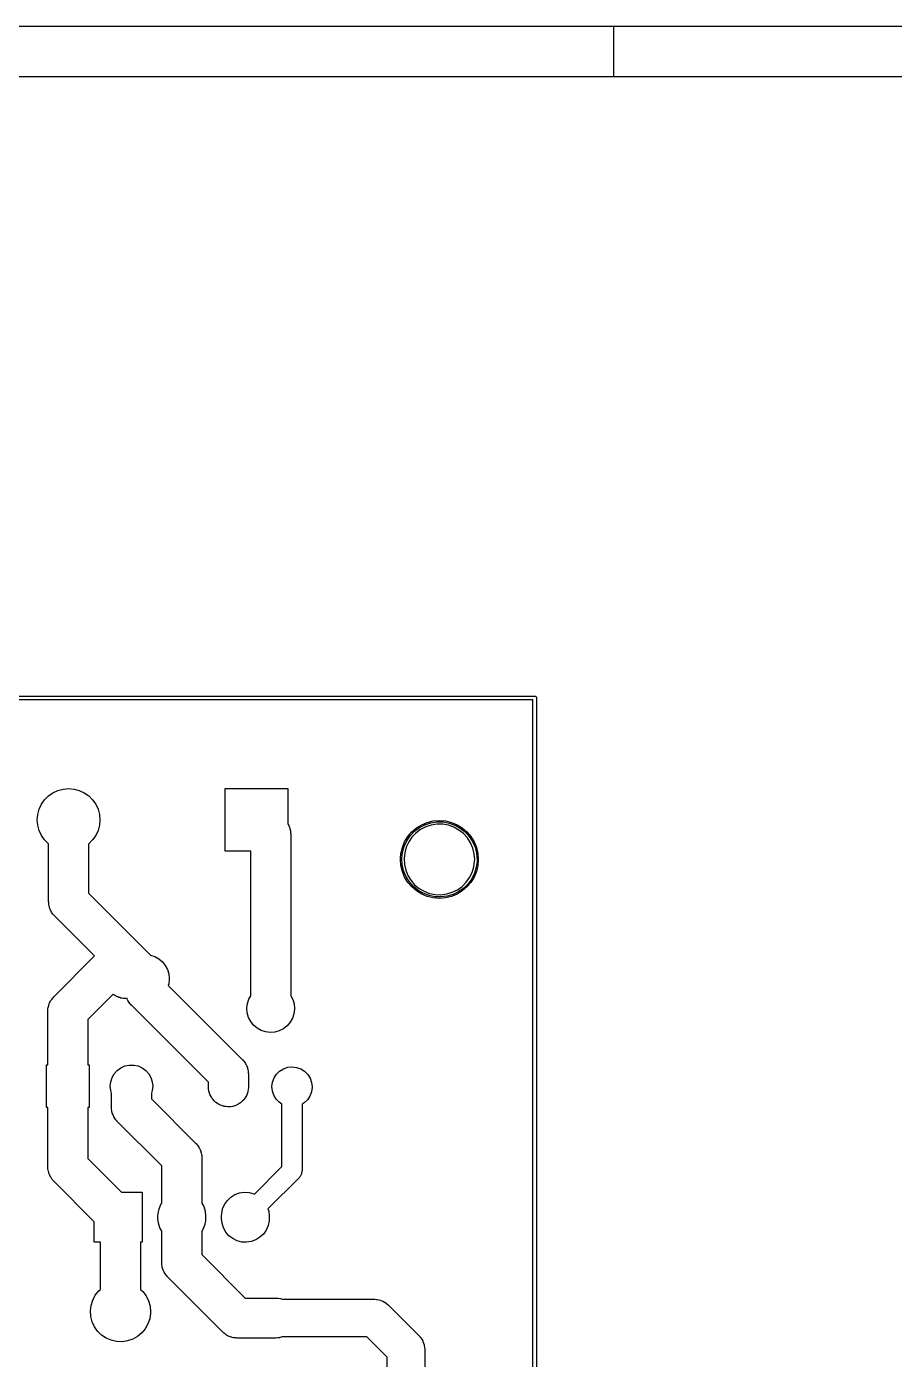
# Model space of a CAD drawing. Extents: x 10 to 287, y -200 to -10.
# Drawn here: x 186.6 to 221.2, y -63.2 to -10 of the extents above; entities that cross this region are included whole.
import ezdxf

# ---------------------------------------------------------------- set-up
doc = ezdxf.new("R2010")
doc.units = 0
doc.layers.add('BLACK', color=7, linetype='CONTINUOUS')

msp = doc.modelspace()

# ---------------------------------------------------------------- linework, layer by layer
at = {"layer": 'BLACK', "linetype": 'CONTINUOUS'}
for p, q in [((287.002, -10), (10, -10)), ((210, -12), (210, -10)), ((285.002, -12), (12, -12)), ((33.4913, -36.6809), (206.846, -36.7288)), ((206.771, -36.8788), (33.5663, -36.8309)), ((206.771, -122.195), (206.771, -36.8788)), ((206.846, -36.7288), (206.856, -36.7305)), ((206.856, -36.7305), (206.859, -36.7299)), ((206.859, -36.7299), (206.862, -36.7316)), ((206.862, -36.7316), (206.872, -36.7333)), ((206.872, -36.7333), (206.886, -36.7459)), ((206.886, -36.7459), (206.903, -36.7556)), ((206.903, -36.7556), (206.906, -36.762)), ((206.906, -36.762), (206.911, -36.7663)), ((206.911, -36.7663), (206.914, -36.7855)), ((206.914, -36.7855), (206.921, -36.8038)), ((206.921, -36.8038), (206.921, -122.27)), ((188.012, -40.4343), (188.229, -40.4153)), ((188.229, -40.4153), (188.446, -40.4343)), ((194.479, -42.9153), (194.479, -40.4153)), ((194.479, -40.4153), (196.979, -40.4153)), ((196.979, -40.4153), (196.979, -41.8146)), ((187.146, -41.0403), (187.271, -40.8619)), ((187.271, -40.8619), (187.425, -40.7078)), ((187.425, -40.7078), (187.604, -40.5828)), ((187.604, -40.5828), (187.801, -40.4907)), ((187.801, -40.4907), (188.012, -40.4343)), ((188.446, -40.4343), (188.656, -40.4907)), ((188.656, -40.4907), (188.854, -40.5828)), ((188.854, -40.5828), (189.032, -40.7078)), ((189.032, -40.7078), (189.186, -40.8619)), ((189.186, -40.8619), (189.311, -41.0403)), ((186.979, -41.6653), (186.998, -41.4483)), ((186.998, -41.4483), (187.054, -41.2378)), ((187.054, -41.2378), (187.146, -41.0403)), ((189.311, -41.0403), (189.404, -41.2378)), ((189.404, -41.2378), (189.46, -41.4483)), ((189.46, -41.4483), (189.479, -41.6653)), ((186.998, -41.8824), (186.979, -41.6653)), ((187.054, -42.0929), (186.998, -41.8824)), ((189.46, -41.8824), (189.404, -42.0929)), ((189.479, -41.6653), (189.46, -41.8824)), ((196.979, -41.8146), (196.983, -41.8196)), ((196.983, -41.8196), (197, -41.8564)), ((197, -41.8564), (197.021, -41.8908)), ((197.021, -41.8908), (197.038, -41.937)), ((197.038, -41.937), (197.058, -41.9813)), ((197.058, -41.9813), (197.067, -42.0209)), ((197.067, -42.0209), (197.08, -42.0592)), ((201.936, -42.1465), (202.122, -41.988)), ((202.045, -42.122), (202.242, -41.9744)), ((202.122, -41.988), (202.33, -41.8605)), ((202.242, -41.9744), (202.46, -41.8609)), ((202.49, -41.9464), (202.285, -42.0531)), ((202.33, -41.8605), (202.555, -41.7672)), ((202.46, -41.8609), (202.693, -41.7846)), ((202.709, -41.8746), (202.49, -41.9464)), ((202.555, -41.7672), (202.793, -41.7102)), ((202.693, -41.7846), (202.936, -41.7474)), ((202.938, -41.8397), (202.709, -41.8746)), ((202.793, -41.7102), (203.036, -41.691)), ((202.936, -41.7474), (203.182, -41.7504)), ((203.169, -41.8425), (202.938, -41.8397)), ((203.036, -41.691), (203.279, -41.7102)), ((203.396, -41.883), (203.169, -41.8425)), ((203.182, -41.7504), (203.424, -41.7935)), ((203.279, -41.7102), (203.516, -41.7672)), ((203.614, -41.9601), (203.396, -41.883)), ((203.424, -41.7935), (203.656, -41.8756)), ((203.516, -41.7672), (203.742, -41.8605)), ((203.816, -42.0718), (203.614, -41.9601)), ((203.656, -41.8756), (203.871, -41.9944)), ((203.742, -41.8605), (203.95, -41.988)), ((203.871, -41.9944), (204.064, -42.1467)), ((203.95, -41.988), (204.135, -42.1465)), ((187.146, -42.2903), (187.054, -42.0929)), ((187.271, -42.4688), (187.146, -42.2903)), ((187.425, -42.6229), (187.271, -42.4688)), ((189.186, -42.4688), (189.032, -42.6229)), ((189.311, -42.2903), (189.186, -42.4688)), ((189.404, -42.0929), (189.311, -42.2903)), ((197.08, -42.0592), (197.086, -42.1078)), ((197.086, -42.1078), (197.096, -42.1556)), ((197.096, -42.1556), (197.095, -42.1962)), ((197.095, -42.1962), (197.1, -42.2365)), ((197.1, -42.2365), (197.1, -48.6907)), ((201.557, -42.7655), (201.65, -42.5401)), ((201.633, -42.7258), (201.737, -42.5028)), ((201.65, -42.5401), (201.778, -42.332)), ((201.81, -42.5497), (201.713, -42.7592)), ((201.737, -42.5028), (201.875, -42.2998)), ((201.778, -42.332), (201.936, -42.1465)), ((201.94, -42.3588), (201.81, -42.5497)), ((201.875, -42.2998), (202.045, -42.122)), ((202.1, -42.1918), (201.94, -42.3588)), ((202.285, -42.0531), (202.1, -42.1918)), ((203.997, -42.215), (203.816, -42.0718)), ((204.153, -42.3859), (203.997, -42.215)), ((204.064, -42.1467), (204.229, -42.3285)), ((204.135, -42.1465), (204.294, -42.332)), ((204.278, -42.5798), (204.153, -42.3859)), ((204.229, -42.3285), (204.363, -42.5349)), ((204.294, -42.332), (204.421, -42.5401)), ((204.363, -42.5349), (204.461, -42.7603)), ((204.421, -42.5401), (204.515, -42.7655)), ((187.429, -42.6253), (187.425, -42.6229)), ((187.429, -44.9289), (187.429, -42.6253)), ((189.032, -42.6229), (189.029, -42.6253)), ((189.029, -42.6253), (189.029, -44.5975)), ((195.5, -42.9153), (194.479, -42.9153)), ((195.5, -48.6926), (195.5, -42.9153)), ((201.484, -43.2116), (201.5, -43.0028)), ((201.5, -43.0028), (201.557, -42.7655)), ((201.541, -43.2071), (201.568, -42.9627)), ((201.568, -42.9627), (201.633, -42.7258)), ((201.651, -42.9819), (201.626, -43.2116)), ((201.713, -42.7592), (201.651, -42.9819)), ((204.37, -42.7917), (204.278, -42.5798)), ((204.427, -43.0158), (204.37, -42.7917)), ((204.446, -43.246), (204.427, -43.0158)), ((204.461, -42.7603), (204.521, -42.9987)), ((204.515, -42.7655), (204.572, -43.0028)), ((204.521, -42.9987), (204.541, -43.2437)), ((204.572, -43.0028), (204.591, -43.246)), ((201.481, -43.246), (201.484, -43.2116)), ((201.5, -43.4893), (201.481, -43.246)), ((201.557, -43.7266), (201.5, -43.4893)), ((201.556, -43.4525), (201.541, -43.2071)), ((201.61, -43.6923), (201.556, -43.4525)), ((201.626, -43.2116), (201.64, -43.4423)), ((201.64, -43.4423), (201.691, -43.6676)), ((204.347, -43.765), (204.414, -43.544)), ((204.414, -43.544), (204.444, -43.3149)), ((204.507, -43.5607), (204.436, -43.7959)), ((204.444, -43.3149), (204.446, -43.246)), ((204.539, -43.317), (204.507, -43.5607)), ((204.572, -43.4893), (204.515, -43.7266)), ((204.541, -43.2437), (204.539, -43.317)), ((204.591, -43.246), (204.572, -43.4893)), ((201.65, -43.952), (201.557, -43.7266)), ((201.702, -43.9201), (201.61, -43.6923)), ((201.778, -44.16), (201.65, -43.952)), ((201.691, -43.6676), (201.777, -43.8817)), ((201.831, -44.1296), (201.702, -43.9201)), ((201.777, -43.8817), (201.898, -44.0787)), ((201.991, -44.3154), (201.831, -44.1296)), ((201.898, -44.0787), (202.049, -44.2533)), ((204.109, -44.1598), (204.244, -43.9722)), ((204.327, -44.0163), (204.183, -44.2159)), ((204.244, -43.9722), (204.347, -43.765)), ((204.421, -43.952), (204.294, -44.16)), ((204.436, -43.7959), (204.327, -44.0163)), ((204.515, -43.7266), (204.421, -43.952)), ((189.029, -44.5975), (191.505, -47.0738)), ((201.936, -44.3456), (201.778, -44.16)), ((202.122, -44.5041), (201.936, -44.3456)), ((202.181, -44.4725), (201.991, -44.3154)), ((202.049, -44.2533), (202.227, -44.4009)), ((202.33, -44.6316), (202.122, -44.5041)), ((202.393, -44.5965), (202.181, -44.4725)), ((202.227, -44.4009), (202.427, -44.5175)), ((202.555, -44.7249), (202.33, -44.6316)), ((202.622, -44.6842), (202.393, -44.5965)), ((202.427, -44.5175), (202.643, -44.5999)), ((202.863, -44.7332), (202.622, -44.6842)), ((202.643, -44.5999), (202.869, -44.6459)), ((202.869, -44.6459), (203.1, -44.6544)), ((203.1, -44.6544), (203.329, -44.625)), ((203.329, -44.625), (203.55, -44.5587)), ((203.588, -44.6403), (203.353, -44.711)), ((203.742, -44.6316), (203.516, -44.7249)), ((203.55, -44.5587), (203.758, -44.457)), ((203.809, -44.5322), (203.588, -44.6403)), ((203.95, -44.5041), (203.742, -44.6316)), ((203.758, -44.457), (203.946, -44.3229)), ((204.009, -44.3894), (203.809, -44.5322)), ((203.946, -44.3229), (204.109, -44.1598)), ((204.135, -44.3456), (203.95, -44.5041)), ((204.183, -44.2159), (204.009, -44.3894)), ((204.294, -44.16), (204.135, -44.3456)), ((187.433, -44.9692), (187.429, -44.9289)), ((187.433, -45.0097), (187.433, -44.9692)), ((187.443, -45.0575), (187.433, -45.0097)), ((187.449, -45.1061), (187.443, -45.0575)), ((187.462, -45.1444), (187.449, -45.1061)), ((187.471, -45.1841), (187.462, -45.1444)), ((187.491, -45.2284), (187.471, -45.1841)), ((202.793, -44.7819), (202.555, -44.7249)), ((203.036, -44.801), (202.793, -44.7819)), ((203.109, -44.7422), (202.863, -44.7332)), ((203.279, -44.7819), (203.036, -44.801)), ((203.353, -44.711), (203.109, -44.7422)), ((203.516, -44.7249), (203.279, -44.7819)), ((187.507, -45.2746), (187.491, -45.2284)), ((187.529, -45.309), (187.507, -45.2746)), ((187.546, -45.3457), (187.529, -45.309)), ((187.576, -45.3843), (187.546, -45.3457)), ((187.602, -45.4258), (187.576, -45.3843)), ((187.631, -45.4546), (187.602, -45.4258)), ((187.655, -45.4866), (187.631, -45.4546)), ((187.663, -45.4946), (187.655, -45.4866)), ((189.269, -47.1), (187.663, -45.4946)), ((187.634, -48.7343), (189.269, -47.1)), ((191.505, -47.0738), (191.668, -47.1242)), ((191.668, -47.1242), (191.831, -47.2124)), ((191.831, -47.2124), (191.974, -47.3306)), ((191.974, -47.3306), (192.091, -47.4743)), ((192.091, -47.4743), (192.178, -47.638)), ((192.178, -47.638), (192.232, -47.8155)), ((192.232, -47.8155), (192.25, -48)), ((192.226, -48.2105), (192.205, -48.2739)), ((192.205, -48.2739), (195.176, -51.2443)), ((192.25, -48.0265), (192.226, -48.2105)), ((192.25, -48), (192.25, -48.0265)), ((187.467, -48.9902), (187.483, -48.9443)), ((187.483, -48.9443), (187.505, -48.9102)), ((187.505, -48.9102), (187.523, -48.8737)), ((187.523, -48.8737), (187.554, -48.8355)), ((187.554, -48.8355), (187.58, -48.7944)), ((187.58, -48.7944), (187.609, -48.766)), ((187.609, -48.766), (187.634, -48.7343)), ((190.005, -48.6266), (189, -49.6314)), ((190.035, -48.6464), (190.005, -48.6266)), ((190.074, -48.677), (190.035, -48.6464)), ((190.11, -48.6946), (190.074, -48.677)), ((190.144, -48.7166), (190.11, -48.6946)), ((190.19, -48.7333), (190.144, -48.7166)), ((190.234, -48.7546), (190.19, -48.7333)), ((190.274, -48.7637), (190.234, -48.7546)), ((190.312, -48.7776), (190.274, -48.7637)), ((190.36, -48.7837), (190.312, -48.7776)), ((190.408, -48.7947), (190.36, -48.7837)), ((190.449, -48.7948), (190.408, -48.7947)), ((190.489, -48.7999), (190.449, -48.7948)), ((190.5, -48.8), (190.489, -48.7999)), ((190.563, -48.8), (190.5, -48.8)), ((190.579, -48.8457), (190.563, -48.8)), ((190.6, -48.8801), (190.579, -48.8457)), ((190.617, -48.9168), (190.6, -48.8801)), ((190.647, -48.9554), (190.617, -48.9168)), ((195.371, -49.0025), (195.427, -48.8258)), ((195.427, -48.8258), (195.5, -48.6926)), ((197.1, -48.6907), (197.178, -48.838)), ((197.178, -48.838), (197.232, -49.0155)), ((187.4, -49.2888), (187.405, -49.2486)), ((187.4, -49.3), (187.4, -49.2888)), ((187.4, -51.45), (187.4, -49.3)), ((187.405, -49.2081), (187.416, -49.1604)), ((187.405, -49.2486), (187.405, -49.2081)), ((187.416, -49.1604), (187.422, -49.1119)), ((187.422, -49.1119), (187.436, -49.0738)), ((187.436, -49.0738), (187.445, -49.0343)), ((187.445, -49.0343), (187.467, -48.9902)), ((190.673, -48.9969), (190.647, -48.9554)), ((190.702, -49.0257), (190.673, -48.9969)), ((190.726, -49.0577), (190.702, -49.0257)), ((190.734, -49.0657), (190.726, -49.0577)), ((193.81, -52.1414), (190.734, -49.0657)), ((195.35, -49.1867), (195.371, -49.0025)), ((195.366, -49.3715), (195.35, -49.1867)), ((195.417, -49.5497), (195.366, -49.3715)), ((197.226, -49.4105), (197.168, -49.5864)), ((197.25, -49.2265), (197.226, -49.4105)), ((197.232, -49.0155), (197.25, -49.2)), ((197.25, -49.2), (197.25, -49.2265)), ((189, -49.6314), (189, -51.45)), ((195.501, -49.7146), (195.417, -49.5497)), ((195.617, -49.8599), (195.501, -49.7146)), ((195.758, -49.9801), (195.617, -49.8599)), ((195.92, -50.0705), (195.758, -49.9801)), ((196.809, -50.0021), (196.644, -50.0857)), ((196.955, -49.888), (196.809, -50.0021)), ((197.076, -49.7476), (196.955, -49.888)), ((197.168, -49.5864), (197.076, -49.7476)), ((196.096, -50.1278), (195.92, -50.0705)), ((196.28, -50.1498), (196.096, -50.1278)), ((196.465, -50.1356), (196.28, -50.1498)), ((196.644, -50.0857), (196.465, -50.1356)), ((187.35, -53.15), (187.35, -51.45)), ((187.35, -51.45), (187.4, -51.45)), ((189, -51.45), (189.05, -51.45)), ((189.05, -51.45), (189.05, -53.15)), ((190.171, -51.6683), (190.315, -51.5639)), ((190.315, -51.5639), (190.477, -51.4916)), ((190.477, -51.4916), (190.651, -51.4547)), ((190.651, -51.4547), (190.829, -51.4547)), ((190.829, -51.4547), (191.003, -51.4916)), ((191.003, -51.4916), (191.165, -51.5639)), ((191.165, -51.5639), (191.309, -51.6683)), ((195.176, -51.2443), (195.184, -51.2523)), ((195.184, -51.2523), (195.208, -51.2843)), ((195.208, -51.2843), (195.237, -51.3131)), ((195.237, -51.3131), (195.263, -51.3545)), ((195.263, -51.3545), (195.293, -51.3932)), ((195.293, -51.3932), (195.31, -51.4299)), ((195.31, -51.4299), (195.331, -51.4643)), ((195.331, -51.4643), (195.348, -51.5105)), ((195.348, -51.5105), (195.368, -51.5548)), ((195.368, -51.5548), (195.377, -51.5945)), ((195.377, -51.5945), (195.39, -51.6328)), ((196.657, -51.6946), (196.809, -51.6011)), ((196.809, -51.6011), (196.978, -51.5437)), ((196.978, -51.5437), (197.156, -51.525)), ((197.156, -51.525), (197.333, -51.5461)), ((197.333, -51.5461), (197.501, -51.606)), ((197.501, -51.606), (197.651, -51.7015)), ((189.89, -52.3), (189.909, -52.1233)), ((189.909, -52.1233), (189.963, -51.9543)), ((189.963, -51.9543), (190.052, -51.8004)), ((190.052, -51.8004), (190.171, -51.6683)), ((191.309, -51.6683), (191.428, -51.8004)), ((191.428, -51.8004), (191.517, -51.9543)), ((191.517, -51.9543), (191.571, -52.1233)), ((191.571, -52.1233), (191.59, -52.3)), ((195.39, -51.6328), (195.396, -51.6814)), ((195.396, -51.6814), (195.406, -51.7292)), ((195.406, -51.7292), (195.405, -51.7697)), ((195.405, -51.7697), (195.41, -51.81)), ((195.41, -51.81), (195.41, -52.325)), ((196.35, -52.3138), (196.372, -52.1369)), ((196.372, -52.1369), (196.433, -51.9693)), ((196.433, -51.9693), (196.53, -51.8194)), ((196.53, -51.8194), (196.657, -51.6946)), ((197.651, -51.7015), (197.777, -51.8281)), ((197.777, -51.8281), (197.871, -51.9793)), ((197.871, -51.9793), (197.93, -52.1478)), ((189.909, -52.4767), (189.89, -52.3)), ((189.94, -52.5734), (189.909, -52.4767)), ((189.94, -53.14), (189.94, -52.5734)), ((191.571, -52.4767), (191.54, -52.5734)), ((191.54, -52.5734), (191.54, -52.8086)), ((191.59, -52.3), (191.571, -52.4767)), ((193.81, -52.325), (193.81, -52.1414)), ((193.819, -52.4081), (193.81, -52.325)), ((193.827, -52.4913), (193.819, -52.4081)), ((193.829, -52.4967), (193.827, -52.4913)), ((193.83, -52.5022), (193.829, -52.4967)), ((193.857, -52.5812), (193.83, -52.5022)), ((193.884, -52.6606), (193.857, -52.5812)), ((193.887, -52.6654), (193.884, -52.6606)), ((193.889, -52.6707), (193.887, -52.6654)), ((193.933, -52.7416), (193.889, -52.6707)), ((195.355, -52.6021), (195.327, -52.6807)), ((195.385, -52.524), (195.355, -52.6021)), ((195.386, -52.5184), (195.385, -52.524)), ((195.388, -52.5131), (195.386, -52.5184)), ((195.398, -52.4301), (195.388, -52.5131)), ((195.41, -52.3473), (195.398, -52.4301)), ((195.41, -52.325), (195.41, -52.3362)), ((195.41, -52.3362), (195.41, -52.3369)), ((195.41, -52.3369), (195.41, -52.3473)), ((196.367, -52.4913), (196.35, -52.3138)), ((196.424, -52.6606), (196.367, -52.4913)), ((196.516, -52.8131), (196.424, -52.6606)), ((197.925, -52.524), (197.862, -52.6907)), ((197.95, -52.3473), (197.925, -52.524)), ((197.93, -52.1478), (197.95, -52.325)), ((197.95, -52.325), (197.95, -52.3473)), ((187.4, -53.15), (187.35, -53.15)), ((187.4, -55.5207), (187.4, -53.15)), ((189.05, -53.15), (189, -53.15)), ((189, -53.15), (189, -55.1894)), ((189.945, -53.1803), (189.94, -53.14)), ((189.944, -53.2208), (189.945, -53.1803)), ((191.54, -52.8086), (193.315, -54.5832)), ((193.976, -52.8131), (193.933, -52.7416)), ((193.98, -52.8172), (193.976, -52.8131)), ((193.983, -52.8219), (193.98, -52.8172)), ((194.042, -52.8812), (193.983, -52.8219)), ((194.1, -52.9414), (194.042, -52.8812)), ((194.105, -52.9445), (194.1, -52.9414)), ((194.109, -52.9485), (194.105, -52.9445)), ((194.179, -52.9933), (194.109, -52.9485)), ((194.249, -53.0391), (194.179, -52.9933)), ((194.255, -53.041), (194.249, -53.0391)), ((194.259, -53.044), (194.255, -53.041)), ((194.338, -53.0721), (194.259, -53.044)), ((194.416, -53.1012), (194.338, -53.0721)), ((194.422, -53.102), (194.416, -53.1012)), ((194.427, -53.1039), (194.422, -53.102)), ((194.51, -53.1138), (194.427, -53.1039)), ((194.593, -53.1248), (194.51, -53.1138)), ((194.599, -53.1243), (194.593, -53.1248)), ((194.604, -53.125), (194.599, -53.1243)), ((194.688, -53.1162), (194.604, -53.125)), ((194.771, -53.1087), (194.688, -53.1162)), ((194.776, -53.1069), (194.771, -53.1087)), ((194.782, -53.1063), (194.776, -53.1069)), ((194.861, -53.0794), (194.782, -53.1063)), ((194.94, -53.0535), (194.861, -53.0794)), ((194.945, -53.0507), (194.94, -53.0535)), ((194.951, -53.0489), (194.945, -53.0507)), ((195.022, -53.005), (194.951, -53.0489)), ((195.094, -52.9622), (195.022, -53.005)), ((195.098, -52.9584), (195.094, -52.9622)), ((195.103, -52.9554), (195.098, -52.9584)), ((195.162, -52.8969), (195.103, -52.9554)), ((195.223, -52.8392), (195.162, -52.8969)), ((195.226, -52.8346), (195.223, -52.8392)), ((195.23, -52.8306), (195.226, -52.8346)), ((195.275, -52.7603), (195.23, -52.8306)), ((195.322, -52.6907), (195.275, -52.7603)), ((195.324, -52.6854), (195.322, -52.6907)), ((195.327, -52.6807), (195.324, -52.6854)), ((196.64, -52.9414), (196.516, -52.8131)), ((196.75, -53.0134), (196.64, -52.9414)), ((196.75, -55.5028), (196.75, -53.0134)), ((197.634, -52.9622), (197.55, -53.0121)), ((197.55, -53.0121), (197.55, -55.6685)), ((197.763, -52.8392), (197.634, -52.9622)), ((197.862, -52.6907), (197.763, -52.8392)), ((189.954, -53.2686), (189.944, -53.2208)), ((189.96, -53.3172), (189.954, -53.2686)), ((189.973, -53.3555), (189.96, -53.3172)), ((189.982, -53.3952), (189.973, -53.3555)), ((190.002, -53.4395), (189.982, -53.3952)), ((190.019, -53.4857), (190.002, -53.4395)), ((190.04, -53.5201), (190.019, -53.4857)), ((190.057, -53.5568), (190.04, -53.5201)), ((190.087, -53.5954), (190.057, -53.5568)), ((190.113, -53.6369), (190.087, -53.5954)), ((190.142, -53.6657), (190.113, -53.6369)), ((190.166, -53.6977), (190.142, -53.6657)), ((190.174, -53.7057), (190.166, -53.6977)), ((191.949, -55.4802), (190.174, -53.7057)), ((193.315, -54.5832), (193.322, -54.5911)), ((193.322, -54.5911), (193.347, -54.6232)), ((193.347, -54.6232), (193.376, -54.6519)), ((193.376, -54.6519), (193.402, -54.6934)), ((193.402, -54.6934), (193.432, -54.7321)), ((193.432, -54.7321), (193.449, -54.7688)), ((193.449, -54.7688), (193.47, -54.8032)), ((189, -55.1894), (190.34, -56.5296)), ((193.47, -54.8032), (193.486, -54.8494)), ((193.486, -54.8494), (193.507, -54.8937)), ((193.507, -54.8937), (193.516, -54.9333)), ((193.516, -54.9333), (193.529, -54.9716)), ((193.529, -54.9716), (193.534, -55.0202)), ((193.534, -55.0202), (193.545, -55.068)), ((193.545, -55.068), (193.544, -55.1086)), ((193.544, -55.1086), (193.549, -55.1489)), ((193.549, -55.1489), (193.549, -56.9707)), ((187.405, -55.561), (187.4, -55.5207)), ((187.404, -55.6016), (187.405, -55.561)), ((187.414, -55.6494), (187.404, -55.6016)), ((187.42, -55.698), (187.414, -55.6494)), ((187.433, -55.7363), (187.42, -55.698)), ((187.442, -55.7759), (187.433, -55.7363)), ((187.462, -55.8202), (187.442, -55.7759)), ((187.479, -55.8664), (187.462, -55.8202)), ((191.949, -56.9725), (191.949, -55.4802)), ((195.649, -56.6034), (196.75, -55.5028)), ((197.506, -55.8501), (197.488, -55.8755)), ((197.516, -55.8201), (197.506, -55.8501)), ((197.53, -55.7921), (197.516, -55.8201)), ((197.535, -55.761), (197.53, -55.7921)), ((197.545, -55.731), (197.535, -55.761)), ((197.55, -55.6685), (197.545, -55.6996)), ((197.545, -55.6996), (197.545, -55.731)), ((187.5, -55.9008), (187.479, -55.8664)), ((187.517, -55.9375), (187.5, -55.9008)), ((187.547, -55.9762), (187.517, -55.9375)), ((187.573, -56.0177), (187.547, -55.9762)), ((187.602, -56.0464), (187.573, -56.0177)), ((187.626, -56.0785), (187.602, -56.0464)), ((187.634, -56.0864), (187.626, -56.0785)), ((189.256, -57.7085), (187.634, -56.0864)), ((197.433, -55.9513), (196.191, -57.1929)), ((197.451, -55.9258), (197.433, -55.9513)), ((197.474, -55.9036), (197.451, -55.9258)), ((197.488, -55.8755), (197.474, -55.9036)), ((190.34, -56.5296), (191.161, -56.5296)), ((191.161, -56.5296), (191.161, -58.5296)), ((194.457, -57.0174), (194.568, -56.8597)), ((194.568, -56.8597), (194.708, -56.7274)), ((194.708, -56.7274), (194.871, -56.626)), ((194.871, -56.626), (195.052, -56.5595)), ((195.052, -56.5595), (195.242, -56.5307)), ((195.242, -56.5307), (195.435, -56.5408)), ((195.435, -56.5408), (195.621, -56.5893)), ((195.621, -56.5893), (195.649, -56.6034)), ((191.796, -57.4821), (191.802, -57.3825)), ((191.802, -57.3825), (191.841, -57.1941)), ((191.841, -57.1941), (191.917, -57.0174)), ((191.917, -57.0174), (191.949, -56.9725)), ((193.549, -56.9707), (193.624, -57.1069)), ((193.624, -57.1069), (193.682, -57.2906)), ((193.682, -57.2906), (193.701, -57.4821)), ((194.336, -57.4821), (194.342, -57.3825)), ((194.342, -57.3825), (194.381, -57.1941)), ((194.381, -57.1941), (194.457, -57.0174)), ((196.191, -57.1929), (196.222, -57.2906)), ((196.222, -57.2906), (196.241, -57.4821)), ((189.256, -58.5296), (189.256, -57.7085)), ((191.796, -57.5771), (191.796, -57.4821)), ((191.816, -57.7686), (191.796, -57.5771)), ((191.873, -57.9523), (191.816, -57.7686)), ((191.949, -58.0885), (191.873, -57.9523)), ((193.657, -57.8651), (193.58, -58.0418)), ((193.696, -57.6767), (193.657, -57.8651)), ((193.701, -57.5771), (193.696, -57.6767)), ((193.701, -57.4821), (193.701, -57.5771)), ((194.336, -57.5771), (194.336, -57.4821)), ((194.356, -57.7686), (194.336, -57.5771)), ((194.413, -57.9523), (194.356, -57.7686)), ((194.507, -58.1207), (194.413, -57.9523)), ((196.197, -57.8651), (196.12, -58.0418)), ((196.236, -57.6767), (196.197, -57.8651)), ((196.241, -57.5771), (196.236, -57.6767)), ((196.241, -57.4821), (196.241, -57.5771)), ((191.949, -59.3489), (191.949, -58.0885)), ((193.58, -58.0418), (193.549, -58.0867)), ((193.549, -58.0867), (193.549, -59.0175)), ((194.632, -58.2669), (194.507, -58.1207)), ((194.784, -58.3849), (194.632, -58.2669)), ((194.957, -58.4699), (194.784, -58.3849)), ((195.143, -58.5184), (194.957, -58.4699)), ((195.335, -58.5285), (195.143, -58.5184)), ((195.526, -58.4997), (195.335, -58.5285)), ((195.706, -58.4332), (195.526, -58.4997)), ((195.87, -58.3318), (195.706, -58.4332)), ((196.01, -58.1995), (195.87, -58.3318)), ((196.12, -58.0418), (196.01, -58.1995)), ((189.5, -58.5296), (189.256, -58.5296)), ((189.5, -60.4122), (189.5, -58.5296)), ((191.161, -58.5296), (191.1, -58.5296)), ((191.1, -58.5296), (191.1, -60.4122)), ((193.549, -59.0175), (195.286, -60.755)), ((191.953, -59.3892), (191.949, -59.3489)), ((191.953, -59.4297), (191.953, -59.3892)), ((191.963, -59.4775), (191.953, -59.4297)), ((191.969, -59.5261), (191.963, -59.4775)), ((191.982, -59.5644), (191.969, -59.5261)), ((191.991, -59.604), (191.982, -59.5644)), ((192.011, -59.6483), (191.991, -59.604)), ((192.027, -59.6945), (192.011, -59.6483)), ((192.049, -59.7289), (192.027, -59.6945)), ((192.066, -59.7657), (192.049, -59.7289)), ((192.096, -59.8043), (192.066, -59.7657)), ((192.122, -59.8458), (192.096, -59.8043)), ((192.15, -59.8746), (192.122, -59.8458)), ((192.175, -59.9066), (192.15, -59.8746)), ((192.183, -59.9146), (192.175, -59.9066)), ((194.389, -62.1207), (192.183, -59.9146)), ((189.191, -60.8408), (189.294, -60.6464)), ((189.294, -60.6464), (189.43, -60.474)), ((189.43, -60.474), (189.5, -60.4122)), ((191.1, -60.4122), (191.192, -60.497)), ((191.192, -60.497), (191.323, -60.673)), ((189.1, -61.2686), (189.126, -61.0505)), ((189.126, -61.0505), (189.191, -60.8408)), ((191.323, -60.673), (191.42, -60.87)), ((191.42, -60.87), (191.48, -61.0813)), ((191.48, -61.0813), (191.5, -61.3)), ((195.286, -60.755), (196.5, -60.755)), ((196.5, -60.755), (196.505, -60.755)), ((196.505, -60.755), (196.506, -60.755)), ((196.506, -60.755), (196.506, -60.755)), ((196.506, -60.755), (196.511, -60.7551)), ((196.511, -60.7551), (196.597, -60.7659)), ((196.597, -60.7659), (196.683, -60.7761)), ((196.683, -60.7761), (196.685, -60.7771)), ((196.685, -60.7771), (196.688, -60.7774)), ((196.688, -60.7774), (196.764, -60.805)), ((196.764, -60.805), (200.455, -60.805)), ((200.455, -60.805), (200.509, -60.8083)), ((200.509, -60.8083), (200.522, -60.808)), ((200.522, -60.808), (200.53, -60.8096)), ((200.53, -60.8096), (200.548, -60.8108)), ((200.548, -60.8108), (200.619, -60.8283)), ((200.619, -60.8283), (200.692, -60.8433)), ((200.692, -60.8433), (200.704, -60.8489)), ((200.704, -60.8489), (200.716, -60.852)), ((200.716, -60.852), (200.782, -60.8856)), ((200.782, -60.8856), (200.849, -60.9169)), ((200.849, -60.9169), (200.859, -60.9251)), ((200.859, -60.9251), (200.871, -60.931)), ((200.871, -60.931), (200.927, -60.9789)), ((200.927, -60.9789), (200.985, -61.0247)), ((200.985, -61.0247), (202.23, -62.2697)), ((189.115, -61.4877), (189.1, -61.2686)), ((189.169, -61.7006), (189.115, -61.4877)), ((189.261, -61.9), (189.169, -61.7006)), ((191.467, -61.5801), (191.396, -61.7881)), ((191.498, -61.3628), (191.467, -61.5801)), ((191.5, -61.3), (191.498, -61.3628)), ((189.388, -62.0793), (189.261, -61.9)), ((189.545, -62.2326), (189.388, -62.0793)), ((189.727, -62.3546), (189.545, -62.2326)), ((191.149, -62.1485), (190.98, -62.289)), ((191.289, -61.9797), (191.149, -62.1485)), ((191.396, -61.7881), (191.289, -61.9797)), ((194.421, -62.146), (194.389, -62.1207)), ((194.449, -62.175), (194.421, -62.146)), ((194.49, -62.2014), (194.449, -62.175)), ((194.529, -62.232), (194.49, -62.2014)), ((194.565, -62.2496), (194.529, -62.232)), ((189.929, -62.4413), (189.727, -62.3546)), ((190.143, -62.4897), (189.929, -62.4413)), ((190.363, -62.4984), (190.143, -62.4897)), ((190.58, -62.4668), (190.363, -62.4984)), ((190.788, -62.3963), (190.58, -62.4668)), ((190.98, -62.289), (190.788, -62.3963)), ((194.599, -62.2716), (194.565, -62.2496)), ((194.645, -62.2883), (194.599, -62.2716)), ((194.689, -62.3096), (194.645, -62.2883)), ((194.729, -62.3187), (194.689, -62.3096)), ((194.767, -62.3326), (194.729, -62.3187)), ((194.815, -62.3387), (194.767, -62.3326)), ((194.863, -62.3497), (194.815, -62.3387)), ((194.904, -62.3498), (194.863, -62.3497)), ((194.944, -62.3549), (194.904, -62.3498)), ((194.955, -62.355), (194.944, -62.3549)), ((196.5, -62.355), (194.955, -62.355)), ((196.58, -62.346), (196.5, -62.355)), ((196.661, -62.3387), (196.58, -62.346)), ((196.669, -62.3361), (196.661, -62.3387)), ((196.677, -62.3351), (196.669, -62.3361)), ((196.754, -62.3085), (196.677, -62.3351)), ((196.764, -62.305), (196.754, -62.3085)), ((200.144, -62.305), (196.764, -62.305)), ((200.95, -63.1107), (200.144, -62.305)), ((202.23, -62.2697), (202.266, -62.3099)), ((202.266, -62.3099), (202.275, -62.3189)), ((202.275, -62.3189), (202.28, -62.3257)), ((202.28, -62.3257), (202.292, -62.3393)), ((202.292, -62.3393), (202.33, -62.4024)), ((202.33, -62.4024), (202.371, -62.4642)), ((202.371, -62.4642), (202.375, -62.4765)), ((202.375, -62.4765), (202.382, -62.4878)), ((202.382, -62.4878), (202.405, -62.558)), ((202.405, -62.558), (202.43, -62.6275)), ((202.43, -62.6275), (202.431, -62.6405)), ((202.431, -62.6405), (202.435, -62.653)), ((202.435, -62.653), (202.441, -62.7266)), ((202.441, -62.7266), (202.45, -62.8)), ((200.95, -90.7254), (200.95, -63.1107)), ((202.45, -62.8), (202.45, -91.1068))]:
    msp.add_line(p, q, dxfattribs=at)

doc.saveas('drawing.dxf')
